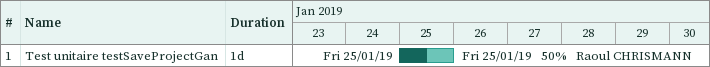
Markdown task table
| ID | Task | Duration | Start | Finish | Resources | % complete |
|---|---|---|---|---|---|---|
| 1 | Test unitaire testSaveProjectGan | 1d | 2019-01-25 | 2019-01-25 | Raoul CHRISMANN | 50 |
